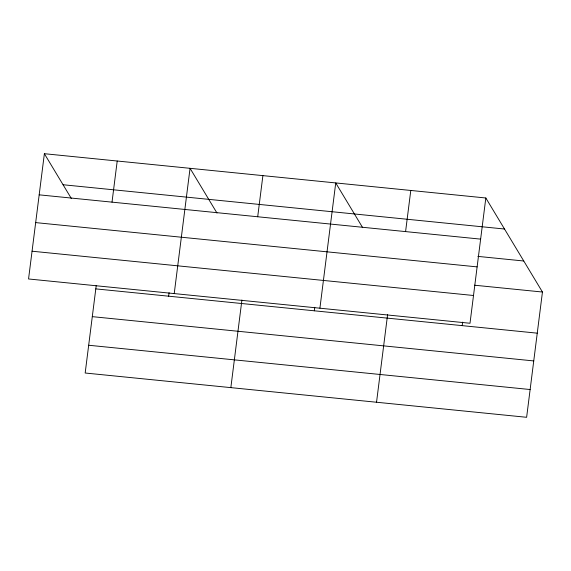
<?xml version="1.0" encoding="UTF-8"?>
<svg xmlns="http://www.w3.org/2000/svg" width="571" height="571" viewBox="0 0 571 571"><rect width="100%" height="100%" fill="white"/><g stroke="black" fill="none" stroke-linecap="round" stroke-linejoin="round"><path stroke-width="0.86" d="M44.374 153.706L28.55 278.969L470.004 323.257L485.828 197.987L44.374 153.706L71.311 198.444M96.242 285.379L85.172 373.013L526.626 417.294L542.45 292.031L485.828 197.987M112.016 202.148L117.212 161.015M168.638 296.192L169.08 292.687M174.226 293.587L190.057 168.317L216.987 213.054M230.848 387.623L241.918 299.996M257.699 216.759L262.896 175.625M314.321 310.802L314.764 307.305M319.91 308.197L335.734 182.934L362.671 227.665M376.532 402.241L387.602 314.607M405.581 231.598L410.785 190.457M462.203 325.634L462.646 322.137M63.06 184.74L504.514 229.021M39.178 194.839L480.632 239.128M477.856 256.386L523.764 260.997M35.673 222.604L477.128 266.885M474.465 285.207L542.45 292.031M32.055 251.211L473.509 295.493M95.8 288.883L537.254 333.164M92.295 316.648L533.749 360.929M88.676 345.248L530.131 389.529"/></g></svg>
